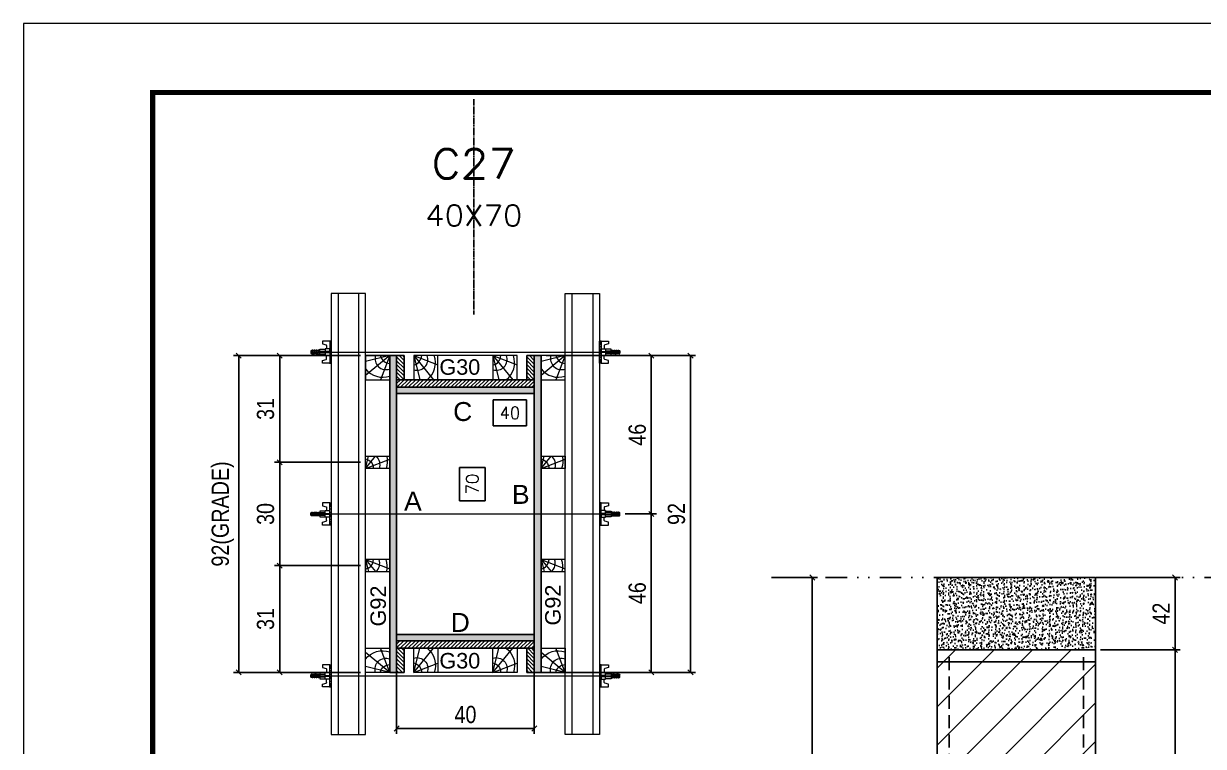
# Model space of a CAD drawing. Extents: x 2949 to 9230, y 1140 to 12527.
# Drawn here: x 4534 to 5220, y 2918 to 3338 of the extents above; entities that cross this region are included whole.
import ezdxf
from ezdxf.enums import TextEntityAlignment as Align

# ---------------------------------------------------------------- set-up
doc = ezdxf.new("R2010")
doc.units = 0
for name, pattern in [('DASHED', [0.75, 0.5, -0.25]), ('DIVIDE2', [0.625, 0.25, -0.125, 0, -0.125, 0, -0.125]), ('HIDDEN', [0.375, 0.25, -0.125])]:
    doc.linetypes.add(name, pattern=pattern)
for name, color, linetype in [('CHAPA', 1, 'Continuous'), ('COTA', 241, 'Continuous'), ('cotas', 4, 'Continuous'), ('MEIO_PONT', 93, 'Continuous'), ('Nível', 160, 'Continuous'), ('Painéis', 200, 'Continuous'), ('SARR_2.2x7', 40, 'Continuous'), ('SARRAFO', 251, 'Continuous'), ('Sarrafo de Pressão', 42, 'HIDDEN'), ('Texto de Titulo', 7, 'Continuous'), ('Texto Qtd Sarr', 242, 'Continuous'), ('TEXTO_GERAL', 7, 'Continuous')]:
    doc.layers.add(name, color=color, linetype=linetype)
for name, color, linetype, lineweight in [('Folhas', 255, 'Continuous', 9), ('Hachura', 251, 'Continuous', 9), ('Madeira', 126, 'Continuous', 18), ('Perfil Metálico', 224, 'Continuous', 18), ('SARRAFO DE PRESSAO', 251, 'DASHED', 9), ('Texto Seção', 7, 'Continuous', 15)]:
    doc.layers.add(name, color=color, linetype=linetype, lineweight=lineweight)
doc.styles.add('ARIAL', font='arial.ttf')
doc.styles.add('COTA TECNICA', font='techl___.ttf', dxfattribs={"height": 10})
doc.styles.add('COTA TECNICA 2X', font='techl___.ttf', dxfattribs={"height": 10})
doc.styles.add('ROMANS', font='romans.shx')
doc.styles.add('SANSSERIF', font='sas_____.pfb')
doc.dimstyles.new('PAINEL', dxfattribs={"dimtxt": 10, "dimasz": 3, "dimexe": 3, "dimexo": 3, "dimgap": 3, "dimtad": 1, "dimdec": 1, "dimzin": 12, "dimdsep": 46, "dimtxsty": 'COTA TECNICA', "dimblk1": 'OBLIQUE', "dimblk2": 'OBLIQUE', "dimsah": 1, "dimcen": 0.9, "dimclrd": 4, "dimclre": 4, "dimclrt": 240, "dimadec": 1, "dimazin": 3, "dimtfac": 1, "dimtdec": 1, "dimtmove": 0, "dimatfit": 3, "dimfxl": 1, "dimtolj": 1, "dimtzin": 12, "dimarcsym": 0})
doc.dimstyles.new('SECAO PILAR', dxfattribs={"dimtxt": 10, "dimasz": 3, "dimexe": 3, "dimexo": 3, "dimgap": 3, "dimtad": 1, "dimdec": 1, "dimlfac": 0.5, "dimzin": 12, "dimdsep": 46, "dimtxsty": 'COTA TECNICA 2X', "dimblk1": 'OBLIQUE', "dimblk2": 'OBLIQUE', "dimsah": 1, "dimcen": 0.9, "dimclrd": 256, "dimclre": 256, "dimclrt": 256, "dimadec": 1, "dimazin": 3, "dimtfac": 1, "dimtdec": 1, "dimtmove": 0, "dimatfit": 3, "dimfxl": 1, "dimtolj": 1, "dimtzin": 12, "dimarcsym": 0})
doc.dimstyles.new('SECÇÃO 2', dxfattribs={"dimtxt": 7, "dimasz": 6, "dimexe": 0.18, "dimexo": 2, "dimgap": -4, "dimtad": 3, "dimdec": 1, "dimlfac": 0.5, "dimzin": 12, "dimdsep": 46, "dimtxsty": 'ROMANS', "dimblk": 'ARCHTICK', "dimcen": 0.09, "dimse1": 1, "dimse2": 1, "dimsd1": 1, "dimsd2": 1, "dimclrd": 180, "dimclre": 5, "dimclrt": 1, "dimadec": 0, "dimazin": 3, "dimtfac": 1, "dimtdec": 1, "dimtofl": 0, "dimtmove": 0, "dimatfit": 3, "dimldrblk": 'ARCHTICK', "dimfxl": 1, "dimtolj": 1, "dimtzin": 0, "dimarcsym": 0})

# ---------------------------------------------------------------- blocks, each defined once
blk = doc.blocks.new('9999999999')
at = {"layer": 'Folhas'}
blk.add_lwpolyline([(98138.98, 34190.21), (99623.98, 34190.21), (99623.98, 35240.21), (98138.98, 35240.21)], close=True, dxfattribs=at)
at = {"layer": 'Folhas', "color": 30, "const_width": 3}
blk.add_lwpolyline([(98213.98, 34230.21), (99583.98, 34230.21), (99583.98, 35200.21), (98213.98, 35200.21)], close=True, dxfattribs=at)
blk = doc.blocks.new('*D1670')
at = {"layer": 'COTA', "color": 180, "lineweight": -2, "transparency": 16777216}
for p, q in [((4802.34, 3080.35), (4787.34, 3080.35)), ((4787.34, 3080.35), (4787.34, 3061.01)), ((4802.34, 3061.01), (4802.34, 3080.35)), ((4787.34, 3061.01), (4802.34, 3061.01))]:
    blk.add_line(p, q, dxfattribs=at)
at = {"layer": 'Defpoints', "color": 0, "transparency": 16777216}
for p in [(4750.83, 3123.31), (4750.83, 2983.31), (4806.34, 2983.31)]:
    blk.add_point(p, dxfattribs=at)
at = {"layer": 'COTA', "color": 1, "transparency": 16777216, "insert": (4794.84, 3070.68), "char_height": 7, "attachment_point": 5, "rotation": 90, "style": 'ROMANS'}
blk.add_mtext('\\A1;70', dxfattribs=at)
blk = doc.blocks.new('_ArchTick')
at = {"color": 0, "linetype": 'ByBlock', "const_width": 0.15}
blk.add_lwpolyline([(-0.5, -0.5), (0.5, 0.5)], dxfattribs=at)
blk = doc.blocks.new('_Oblique')
at = {"color": 0, "linetype": 'ByBlock', "lineweight": -2}
blk.add_line((-0.5, -0.5), (0.5, 0.5), dxfattribs=at)
blk = doc.blocks.new('*D1671')
at = {"layer": 'COTA', "lineweight": -2, "transparency": 16777216}
for p, q in [((4837.83, 3145.31), (4924.6, 3145.31)), ((4921.6, 3145.31), (4921.6, 2961.31)), ((4837.83, 2961.31), (4924.6, 2961.31))]:
    blk.add_line(p, q, dxfattribs=at)
at = {"layer": 'Defpoints', "color": 0, "transparency": 16777216}
for p in [(4834.83, 3145.31), (4834.83, 2961.31), (4921.6, 2961.31)]:
    blk.add_point(p, dxfattribs=at)
at = {"layer": 'COTA', "lineweight": -2, "transparency": 16777216, "xscale": 3, "yscale": 3, "zscale": 3}
for p, rotation in [((4921.6, 3145.31), 90), ((4921.6, 2961.31), 270)]:
    blk.add_blockref('_Oblique', p, dxfattribs=dict(at, rotation=rotation))
at = {"layer": 'COTA', "transparency": 16777216, "insert": (4913.52, 3053.31), "char_height": 10, "attachment_point": 5, "rotation": 90, "style": 'COTA TECNICA 2X'}
blk.add_mtext('\\A1;92', dxfattribs=at)
blk = doc.blocks.new('*D1672')
at = {"layer": 'COTA', "lineweight": -2, "transparency": 16777216}
for p, q in [((4871.83, 3145.31), (4901.83, 3145.31)), ((4898.83, 3145.31), (4898.83, 3053.31)), ((4883.63, 3053.31), (4901.83, 3053.31))]:
    blk.add_line(p, q, dxfattribs=at)
at = {"layer": 'Defpoints', "color": 0, "transparency": 16777216}
for p in [(4868.83, 3145.31), (4880.63, 3053.31), (4898.83, 3053.31)]:
    blk.add_point(p, dxfattribs=at)
at = {"layer": 'COTA', "lineweight": -2, "transparency": 16777216, "xscale": 3, "yscale": 3, "zscale": 3}
for p, rotation in [((4898.83, 3145.31), 90), ((4898.83, 3053.31), 270)]:
    blk.add_blockref('_Oblique', p, dxfattribs=dict(at, rotation=rotation))
at = {"layer": 'COTA', "transparency": 16777216, "insert": (4890.73, 3099.31), "char_height": 10, "attachment_point": 5, "rotation": 90, "style": 'COTA TECNICA 2X'}
blk.add_mtext('\\A1;46', dxfattribs=at)
blk = doc.blocks.new('*D1673')
at = {"layer": 'COTA', "lineweight": -2, "transparency": 16777216}
for p, q in [((4883.63, 3053.31), (4901.83, 3053.31)), ((4898.83, 2961.31), (4898.83, 3053.31)), ((4871.83, 2961.31), (4901.83, 2961.31))]:
    blk.add_line(p, q, dxfattribs=at)
at = {"layer": 'Defpoints', "color": 0, "transparency": 16777216}
for p in [(4880.63, 3053.31), (4898.83, 3053.31), (4868.83, 2961.31)]:
    blk.add_point(p, dxfattribs=at)
at = {"layer": 'COTA', "lineweight": -2, "transparency": 16777216, "xscale": 3, "yscale": 3, "zscale": 3}
for p, rotation in [((4898.83, 3053.31), 90), ((4898.83, 2961.31), 270)]:
    blk.add_blockref('_Oblique', p, dxfattribs=dict(at, rotation=rotation))
at = {"layer": 'COTA', "transparency": 16777216, "insert": (4890.73, 3007.31), "char_height": 10, "attachment_point": 5, "rotation": 90, "style": 'COTA TECNICA 2X'}
blk.add_mtext('\\A1;46', dxfattribs=at)
blk = doc.blocks.new('*D1674')
at = {"layer": 'COTA', "color": 180, "lineweight": -2, "transparency": 16777216}
for p, q in [((4826.33, 3119.52), (4807, 3119.52)), ((4807, 3119.52), (4807, 3104.52)), ((4826.33, 3104.52), (4826.33, 3119.52)), ((4807, 3104.52), (4826.33, 3104.52))]:
    blk.add_line(p, q, dxfattribs=at)
at = {"layer": 'Defpoints', "color": 0, "transparency": 16777216}
for p in [(4750.83, 3123.31), (4830.83, 3123.31), (4830.83, 3100.52)]:
    blk.add_point(p, dxfattribs=at)
at = {"layer": 'COTA', "color": 1, "transparency": 16777216, "insert": (4816.66, 3112.02), "char_height": 7, "attachment_point": 5, "style": 'ROMANS'}
blk.add_mtext('\\A1;40', dxfattribs=at)
blk = doc.blocks.new('titulo1')
at = {"layer": 'Defpoints', "color": 252, "linetype": 'HIDDEN', "ltscale": 2}
blk.add_line((0, 0), (0, 125), dxfattribs=at)
at = {"layer": 'Defpoints', "style": 'ROMANS', "oblique": 15}
blk.add_attdef('FOLHA', text='', height=10, dxfattribs=at).set_placement((0, 15.58), align=Align.MIDDLE_CENTER)
at = {"layer": 'Texto Qtd Sarr', "color": 3, "style": 'ROMANS', "oblique": 15}
for tag, height, p in [('TITULO', 17, (0, 71.45)), ('SEÇÃO', 12, (0, 41.55))]:
    blk.add_attdef(tag, text='', height=height, dxfattribs=at).set_placement(p, align=Align.MIDDLE_CENTER)
blk = doc.blocks.new('PONTALETE')
at = {"layer": 'Madeira'}
for q in [(2.71, 7), (7, 5.76), (7, 1.74)]:
    blk.add_line((0, 0), q, dxfattribs=at)
blk.add_lwpolyline([(0, 0), (7, 0), (7, 7), (0, 7)], close=True, dxfattribs=at)
for centre, radius, start, end in [((2.04, 0.06), 6.23, 37.2818, 109.0913), ((1.09, 0.9), 3.19, 343.603, 109.9847), ((-0.21, -0.78), 3.09, 14.6322, 86.0383)]:
    blk.add_arc(centre, radius, start, end, dxfattribs=at)
blk = doc.blocks.new('*D1675')
at = {"layer": 'COTA', "lineweight": -2, "transparency": 16777216}
for p, q in [((4729.83, 3145.31), (4656.05, 3145.31)), ((4659.05, 3145.31), (4659.05, 2961.31)), ((4729.83, 2961.31), (4656.05, 2961.31))]:
    blk.add_line(p, q, dxfattribs=at)
at = {"layer": 'Defpoints', "color": 0, "transparency": 16777216}
for p in [(4732.83, 3145.31), (4659.05, 2961.31), (4732.83, 2961.31)]:
    blk.add_point(p, dxfattribs=at)
at = {"layer": 'COTA', "lineweight": -2, "transparency": 16777216, "xscale": 3, "yscale": 3, "zscale": 3}
for p, rotation in [((4659.05, 3145.31), 90), ((4659.05, 2961.31), 270)]:
    blk.add_blockref('_Oblique', p, dxfattribs=dict(at, rotation=rotation))
at = {"layer": 'COTA', "transparency": 16777216, "insert": (4649.83, 3053.31), "char_height": 10, "attachment_point": 5, "rotation": 90, "style": 'COTA TECNICA 2X'}
blk.add_mtext('\\A1;92(GRADE)', dxfattribs=at)
blk = doc.blocks.new('MEIO PONTALETE')
at = {"layer": 'Madeira'}
for q in [(2.71, 7), (3.5, 2.88), (3.5, 0.87)]:
    blk.add_line((0, 0), q, dxfattribs=at)
blk.add_lwpolyline([(0, 0), (3.5, 0), (3.5, 7), (0, 7)], close=True, dxfattribs=at)
for centre, radius, start, end in [((2.04, 0.06), 6.23, 76.4499, 109.0913), ((1.09, 0.9), 3.19, 40.9063, 109.9847), ((-0.21, -0.78), 3.09, 14.6322, 86.0383)]:
    blk.add_arc(centre, radius, start, end, dxfattribs=at)
blk = doc.blocks.new('*D1676')
at = {"layer": 'COTA', "lineweight": -2, "transparency": 16777216}
for p, q in [((4729.83, 3023.31), (4679.89, 3023.31)), ((4682.89, 3023.31), (4682.89, 2961.31)), ((4729.83, 2961.31), (4679.89, 2961.31))]:
    blk.add_line(p, q, dxfattribs=at)
at = {"layer": 'Defpoints', "color": 0, "transparency": 16777216}
for p in [(4732.83, 3023.31), (4682.89, 2961.31), (4732.83, 2961.31)]:
    blk.add_point(p, dxfattribs=at)
at = {"layer": 'COTA', "lineweight": -2, "transparency": 16777216, "xscale": 3, "yscale": 3, "zscale": 3}
for p, rotation in [((4682.89, 3023.31), 90), ((4682.89, 2961.31), 270)]:
    blk.add_blockref('_Oblique', p, dxfattribs=dict(at, rotation=rotation))
at = {"layer": 'COTA', "transparency": 16777216, "insert": (4674.67, 2992.31), "char_height": 10, "attachment_point": 5, "rotation": 90, "style": 'COTA TECNICA 2X'}
blk.add_mtext('\\A1;31', dxfattribs=at)
blk = doc.blocks.new('C')
at = {"layer": 'Hachura', "color": 0}
for p, q in [((0, 3.22), (0, -3.22)), ((0.45, 3.22), (0, 3.22)), ((0.46, 3.16), (0, 3.16)), ((0.46, 3.05), (0, 3.05)), ((0.46, 2.88), (0, 2.88)), ((0, 2.75), (0, -1.16)), ((0.46, 2.65), (0, 2.65)), ((0.46, 2.23), (0, 2.23)), ((0.46, 1.51), (0, 1.51)), ((0.39, 0.49), (0.17, 0.49)), ((0.45, -3.23), (0.45, 3.22)), ((0.45, 3.22), (2.58, 3.22)), ((1.74, 0.97), (0.45, 0.97)), ((1.45, 0.1), (0.45, 0.1)), ((1.35, 1.94), (1.35, 0.96)), ((2.58, 2.39), (1.47, 2.09)), ((1.74, -0.97), (1.74, 0.97)), ((1.74, 0.97), (1.74, 0.84)), ((1.74, 0.97), (1.74, 0.84)), ((1.74, 0.84), (3.35, 0.84)), ((3.35, 0.45), (1.74, 0.45)), ((2.58, 3.22), (2.58, 2.39)), ((3.32, 0.84), (3.32, -0.84)), ((3.35, 0.84), (3.35, -0.84)), ((3.68, 0.45), (3.35, 0.45)), ((3.84, -0.52), (3.35, 0.45)), ((3.35, 0.06), (3.67, -0.57)), ((3.68, 0.45), (4.16, -0.52)), ((3.72, 0.5), (4.25, -0.57)), ((4.37, -0.55), (3.83, 0.53)), ((4.15, 0.45), (3.93, 0.45)), ((4.42, -0.52), (3.93, 0.45)), ((4.15, 0.45), (4.26, 0.45)), ((4.26, 0.45), (4.74, -0.52)), ((4.3, 0.5), (4.83, -0.57)), ((4.95, -0.55), (4.41, 0.53)), ((4.51, 0.45), (4.84, 0.45)), ((5, -0.52), (4.51, 0.45)), ((4.84, 0.45), (5.32, -0.52)), ((4.88, 0.5), (5.41, -0.57)), ((5.53, -0.55), (4.99, 0.53)), ((5.58, -0.52), (5.09, 0.45)), ((5.42, 0.45), (5.09, 0.45)), ((5.58, -0.52), (5.09, 0.45)), ((5.42, 0.45), (5.74, -0.19)), ((5.46, 0.5), (5.74, -0.07)), ((5.74, 0.19), (5.57, 0.53)), ((5.74, 0.32), (5.68, 0.45)), ((5.68, 0.45), (5.74, 0.45)), ((5.74, 0.45), (5.9, 0.29)), ((5.74, 0.45), (5.74, -0.52)), ((5.9, -0.36), (5.9, 0.29)), ((0.45, 0), (0, 0)), ((0.46, -1.52), (0, -1.52)), ((0.46, -2.23), (0, -2.23)), ((0.46, -2.65), (0, -2.65)), ((0.46, -2.88), (0, -2.88)), ((0.46, -3.05), (0, -3.05)), ((0.46, -3.16), (0, -3.16)), ((0, -3.22), (2.57, -3.22)), ((0.08, -0.48), (0.29, -0.48)), ((0.29, -0.48), (0.4, -0.48)), ((0.45, 0), (0.45, -0.97)), ((0.45, -0.16), (1.45, -0.16)), ((0.45, -0.65), (0.45, -0.32)), ((0.45, -3.23), (0.45, -0.65)), ((0.45, -0.97), (1.74, -0.97)), ((1.35, -1.94), (1.35, -0.97)), ((2.58, -2.39), (1.47, -2.1)), ((3.35, -0.32), (1.74, -0.32)), ((3.35, -0.84), (1.74, -0.84)), ((2.58, -3.23), (2.58, -2.39)), ((3.35, -0.07), (3.58, -0.52)), ((3.35, -0.52), (3.58, -0.52)), ((3.84, -0.52), (4.16, -0.52)), ((4.42, -0.52), (4.74, -0.52)), ((4.63, -0.52), (4.74, -0.52)), ((5, -0.52), (5.32, -0.52)), ((5.58, -0.52), (5.74, -0.52)), ((5.74, -0.52), (5.9, -0.36)), ((5.74, -0.52), (5.74, -0.52))]:
    blk.add_line(p, q, dxfattribs=at)
for centre, radius, start, end in [((1.52, 1.94), 0.161, 104.7436, 180), ((1.44, -0.03), 0.129, 272.695, 87.305), ((3.81, 0.39), 0.143, 25.5688, 154.4312), ((4.39, 0.39), 0.143, 25.5688, 154.4312), ((4.97, 0.39), 0.143, 25.5688, 154.4312), ((5.55, 0.39), 0.143, 25.5688, 154.4312), ((0.17, -0.37), 0.174, 221.744, 317.8592), ((1.52, -1.94), 0.161, 180, 255.2564), ((3.71, -0.4), 0.174, 222.1408, 318.256), ((4.29, -0.4), 0.174, 222.1408, 318.256), ((4.87, -0.4), 0.174, 222.1408, 318.256), ((5.45, -0.4), 0.174, 222.1408, 318.256), ((5.61, -0.4), 0.174, 317.8592, 318.256)]:
    blk.add_arc(centre, radius, start, end, dxfattribs=at)
blk = doc.blocks.new('*D1677')
at = {"layer": 'COTA', "lineweight": -2, "transparency": 16777216}
for p, q in [((4729.83, 3145.31), (4679.89, 3145.31)), ((4682.89, 3145.31), (4682.89, 3083.31)), ((4729.83, 3083.31), (4679.89, 3083.31))]:
    blk.add_line(p, q, dxfattribs=at)
at = {"layer": 'Defpoints', "color": 0, "transparency": 16777216}
for p in [(4732.83, 3145.31), (4682.89, 3083.31), (4732.83, 3083.31)]:
    blk.add_point(p, dxfattribs=at)
at = {"layer": 'COTA', "lineweight": -2, "transparency": 16777216, "xscale": 3, "yscale": 3, "zscale": 3}
for p, rotation in [((4682.89, 3145.31), 90), ((4682.89, 3083.31), 270)]:
    blk.add_blockref('_Oblique', p, dxfattribs=dict(at, rotation=rotation))
at = {"layer": 'COTA', "transparency": 16777216, "insert": (4674.67, 3114.31), "char_height": 10, "attachment_point": 5, "rotation": 90, "style": 'COTA TECNICA 2X'}
blk.add_mtext('\\A1;31', dxfattribs=at)
blk = doc.blocks.new('*D1678')
at = {"layer": 'COTA', "lineweight": -2, "transparency": 16777216}
for p, q in [((4729.83, 3083.31), (4679.89, 3083.31)), ((4682.89, 3083.31), (4682.89, 3023.31)), ((4729.83, 3023.31), (4679.89, 3023.31))]:
    blk.add_line(p, q, dxfattribs=at)
at = {"layer": 'Defpoints', "color": 0, "transparency": 16777216}
for p in [(4732.83, 3083.31), (4682.89, 3023.31), (4732.83, 3023.31)]:
    blk.add_point(p, dxfattribs=at)
at = {"layer": 'COTA', "lineweight": -2, "transparency": 16777216, "xscale": 3, "yscale": 3, "zscale": 3}
for p, rotation in [((4682.89, 3083.31), 90), ((4682.89, 3023.31), 270)]:
    blk.add_blockref('_Oblique', p, dxfattribs=dict(at, rotation=rotation))
at = {"layer": 'COTA', "transparency": 16777216, "insert": (4674.67, 3053.31), "char_height": 10, "attachment_point": 5, "rotation": 90, "style": 'COTA TECNICA 2X'}
blk.add_mtext('\\A1;30', dxfattribs=at)
blk = doc.blocks.new('*D2189')
at = {"layer": 'COTA', "lineweight": -2, "transparency": 16777216}
for p, q in [((4750.83, 2976.71), (4750.83, 2925.67)), ((4830.83, 2976.71), (4830.83, 2925.67)), ((4750.83, 2928.67), (4830.83, 2928.67))]:
    blk.add_line(p, q, dxfattribs=at)
at = {"layer": 'Defpoints', "color": 0, "transparency": 16777216}
for p in [(4750.83, 2979.71), (4830.83, 2979.71), (4830.83, 2928.67)]:
    blk.add_point(p, dxfattribs=at)
at = {"layer": 'COTA', "lineweight": -2, "transparency": 16777216, "xscale": 3, "yscale": 3, "zscale": 3, "rotation": 180}
blk.add_blockref('_Oblique', (4750.83, 2928.67), dxfattribs=at)
at = {"layer": 'COTA', "lineweight": -2, "transparency": 16777216, "xscale": 3, "yscale": 3, "zscale": 3}
blk.add_blockref('_Oblique', (4830.83, 2928.67), dxfattribs=at)
at = {"layer": 'COTA', "transparency": 16777216, "insert": (4790.83, 2936.78), "char_height": 10, "attachment_point": 5, "style": 'COTA TECNICA 2X'}
blk.add_mtext('\\A1;40', dxfattribs=at)
blk = doc.blocks.new('*D2191')
at = {"layer": 'cotas', "color": 4, "linetype": 'ByBlock', "lineweight": -2, "transparency": 16777216}
for p, q in [((4971.69, 3016.42), (4995.41, 3016.42)), ((4992.41, 3016.42), (4992.41, 2679.42)), ((4971.69, 2679.42), (4995.41, 2679.42))]:
    blk.add_line(p, q, dxfattribs=at)
at = {"layer": 'Defpoints', "color": 0, "linetype": 'ByBlock', "transparency": 16777216}
for p in [(4968.69, 3016.42), (4968.69, 2679.42), (4992.41, 2679.42)]:
    blk.add_point(p, dxfattribs=at)
at = {"layer": 'cotas', "color": 4, "linetype": 'ByBlock', "lineweight": -2, "transparency": 16777216, "xscale": 3, "yscale": 3, "zscale": 3}
for p, rotation in [((4992.41, 3016.42), 90), ((4992.41, 2679.42), 270)]:
    blk.add_blockref('_Oblique', p, dxfattribs=dict(at, rotation=rotation))
at = {"layer": 'cotas', "color": 240, "linetype": 'ByBlock', "transparency": 16777216, "insert": (4984.19, 2859.64), "char_height": 10, "attachment_point": 5, "rotation": 90, "style": 'COTA TECNICA'}
blk.add_mtext('\\A1;337', dxfattribs=at)
blk = doc.blocks.new('*D1687')
at = {"layer": 'COTA', "color": 4, "linetype": 'ByBlock', "lineweight": -2, "transparency": 16777216}
for p, q in [((5159.99, 2974.42), (5206.22, 2974.42)), ((5203.22, 2974.42), (5203.22, 2803.42)), ((5159.99, 2803.42), (5206.22, 2803.42))]:
    blk.add_line(p, q, dxfattribs=at)
at = {"layer": 'Defpoints', "color": 0, "linetype": 'ByBlock', "transparency": 16777216}
for p in [(5156.99, 2974.42), (5156.99, 2803.42), (5203.22, 2803.42)]:
    blk.add_point(p, dxfattribs=at)
at = {"layer": 'COTA', "color": 4, "linetype": 'ByBlock', "lineweight": -2, "transparency": 16777216, "xscale": 3, "yscale": 3, "zscale": 3}
for p, rotation in [((5203.22, 2974.42), 90), ((5203.22, 2803.42), 270)]:
    blk.add_blockref('_Oblique', p, dxfattribs=dict(at, rotation=rotation))
at = {"layer": 'COTA', "color": 240, "linetype": 'ByBlock', "transparency": 16777216, "insert": (5195.15, 2888.92), "char_height": 10, "attachment_point": 5, "rotation": 90, "style": 'COTA TECNICA'}
blk.add_mtext('\\A1;171', dxfattribs=at)
blk = doc.blocks.new('*D2142')
at = {"layer": 'cotas', "color": 4, "linetype": 'ByBlock', "lineweight": -2, "transparency": 16777216}
for p, q in [((5159.99, 3016.42), (5206.22, 3016.42)), ((5203.22, 3016.42), (5203.22, 2974.42)), ((5159.99, 2974.42), (5206.22, 2974.42))]:
    blk.add_line(p, q, dxfattribs=at)
at = {"layer": 'Defpoints', "color": 0, "linetype": 'ByBlock', "transparency": 16777216}
for p in [(5156.99, 3016.42), (5156.99, 2974.42), (5203.22, 2974.42)]:
    blk.add_point(p, dxfattribs=at)
at = {"layer": 'cotas', "color": 4, "linetype": 'ByBlock', "lineweight": -2, "transparency": 16777216, "xscale": 3, "yscale": 3, "zscale": 3}
for p, rotation in [((5203.22, 3016.42), 90), ((5203.22, 2974.42), 270)]:
    blk.add_blockref('_Oblique', p, dxfattribs=dict(at, rotation=rotation))
at = {"layer": 'cotas', "color": 240, "linetype": 'ByBlock', "transparency": 16777216, "insert": (5195.15, 2995.42), "char_height": 10, "attachment_point": 5, "rotation": 90, "style": 'COTA TECNICA'}
blk.add_mtext('\\A1;42', dxfattribs=at)

msp = doc.modelspace()

# ---------------------------------------------------------------- hatches: boundary and pattern name
at = {"layer": 'COTA', "linetype": 'ByBlock'}
h = msp.add_hatch(dxfattribs=at)
h.set_pattern_fill('AR-CONC', color=256, scale=0.03)
h.set_pattern_definition([(50, (-127656.9665, -22722.4705), (5.46554007, -0.47817257), [0.5715, -6.2865]), (355, (-127656.9665, -22722.4705), (-1.05730264, 5.73170536), [0.4572, -5.02921753]), (100.4514447, (-127656.511, -22722.5104), (4.40823741, 5.25353256), [0.48570026, -5.34270734]), (46.1842, (-127656.9665, -22720.9465), (8.13237123, -1.26126984), [0.85725, -9.42975]), (96.6355576, (-127656.289, -22721.052), (7.122124, 7.42278374), [0.7285507, -8.01406824]), (351.184151, (-127656.9665, -22720.9465), (7.122124, 7.42278374), [0.685799, -7.54379196]), (21, (-127656.2045, -22721.3275), (4.54843174, -3.06795595), [0.5715, -6.2865]), (326, (-127656.2045, -22721.3275), (1.85406085, 5.52563898), [0.4572, -5.0292]), (71.451445, (-127655.8255, -22721.583), (6.40249258, 2.45768307), [0.48570026, -5.34269813]), (37.5, (-127656.9665, -22722.4705), (0.092658098, 2.536651166), [0, -4.96824, 0, -5.1054, 0, -5.04825]), (7.5, (-127656.9665, -22722.4705), (2.004589875, 3.005417245), [0, -2.91084, 0, -4.85394, 0, -1.92405]), (327.5, (-127658.6658, -22722.4705), (4.067717855, -0.17186232), [0, -1.905, 0, -5.9436, 0, -7.8867]), (317.5, (-127659.4278, -22722.4705), (4.44387544, 0.76279473), [0, -2.4765, 0, -3.94716, 0, -5.6007])])
h.paths.add_polyline_path([(5156.99, 3016.42), (5064.99, 3016.42), (5064.99, 2974.42), (5156.99, 2974.42)])
at = {"layer": 'Hachura'}
h = msp.add_hatch(color=256, dxfattribs=at)
h.dxf.hatch_style = 1
h.paths.add_polyline_path([(4750.83, 2961.31), (4746.83, 2961.31), (4746.83, 3145.31), (4750.83, 3145.31)])
h = msp.add_hatch(color=256, dxfattribs=at)
h.dxf.hatch_style = 1
h.paths.add_polyline_path([(4750.83, 2961.31), (4746.83, 2961.31), (4746.83, 3145.31), (4750.83, 3145.31)])
h = msp.add_hatch(dxfattribs=at)
h.set_pattern_fill('ANSI31', color=256, scale=0.5, angle=90, style=0)
h.set_pattern_definition([(135, (-18140.5793, 12269.2637), (-1.12253202, -1.12253202), [])])
h.paths.add_polyline_path([(4750.83, 3131.31), (4755.23, 3131.31), (4755.23, 3145.31), (4750.83, 3145.31)])
h = msp.add_hatch(dxfattribs=at)
h.set_pattern_fill('ANSI31', color=256, scale=0.5, angle=90, style=0)
h.set_pattern_definition([(135, (-18098.5793, 12269.2637), (-1.12253202, -1.12253202), [])])
h.paths.add_polyline_path([(4830.83, 3131.31), (4826.43, 3131.31), (4826.43, 3145.31), (4830.83, 3145.31)])
h = msp.add_hatch(color=256, dxfattribs=at)
h.dxf.hatch_style = 1
h.paths.add_polyline_path([(4830.83, 2961.31), (4834.83, 2961.31), (4834.83, 3145.31), (4830.83, 3145.31)])
h = msp.add_hatch(color=256, dxfattribs=at)
h.dxf.hatch_style = 1
h.paths.add_polyline_path([(4830.83, 2961.31), (4834.83, 2961.31), (4834.83, 3145.31), (4830.83, 3145.31)])
h = msp.add_hatch(dxfattribs=at)
h.set_pattern_fill('ANSI31', color=256, scale=0.5, style=0)
h.set_pattern_definition([(45, (13924.7807, 26056.32), (-1.12253202, 1.12253202), [])])
h.paths.add_polyline_path([(4830.83, 3126.91), (4830.83, 3131.31), (4750.83, 3131.31), (4750.83, 3126.91)])
h = msp.add_hatch(color=256, dxfattribs=at)
h.dxf.hatch_style = 1
h.paths.add_polyline_path([(4750.83, 3126.91), (4750.83, 3123.31), (4830.83, 3123.31), (4830.83, 3126.91)])
h = msp.add_hatch(color=256, dxfattribs=at)
h.dxf.hatch_style = 1
h.paths.add_polyline_path([(4750.83, 3126.91), (4750.83, 3123.31), (4830.83, 3123.31), (4830.83, 3126.91)])
h = msp.add_hatch(color=256, dxfattribs=at)
h.dxf.hatch_style = 1
h.paths.add_polyline_path([(4750.83, 2983.31), (4750.83, 2979.71), (4830.83, 2979.71), (4830.83, 2983.31)])
h = msp.add_hatch(color=256, dxfattribs=at)
h.dxf.hatch_style = 1
h.paths.add_polyline_path([(4750.83, 2983.31), (4750.83, 2979.71), (4830.83, 2979.71), (4830.83, 2983.31)])
h = msp.add_hatch(dxfattribs=at)
h.set_pattern_fill('ANSI31', color=256, scale=0.5, style=0)
h.set_pattern_definition([(45, (13924.7807, 26082.32), (-1.12253202, 1.12253202), [])])
h.paths.add_polyline_path([(4830.83, 2979.71), (4830.83, 2975.31), (4750.83, 2975.31), (4750.83, 2979.71)])
h = msp.add_hatch(dxfattribs=at)
h.set_pattern_fill('ANSI31', color=256, scale=0.5, angle=90, style=0)
h.set_pattern_definition([(135, (-18140.5793, 12464.2637), (-1.12253202, -1.12253202), [])])
h.paths.add_polyline_path([(4750.83, 2975.31), (4755.23, 2975.31), (4755.23, 2961.31), (4750.83, 2961.31)])
h = msp.add_hatch(dxfattribs=at)
h.set_pattern_fill('ANSI31', color=256, scale=0.5, angle=90, style=0)
h.set_pattern_definition([(135, (-18098.5793, 12464.2637), (-1.12253202, -1.12253202), [])])
h.paths.add_polyline_path([(4830.83, 2975.31), (4826.43, 2975.31), (4826.43, 2961.31), (4830.83, 2961.31)])
at = {"layer": 'Hachura', "linetype": 'ByBlock'}
h = msp.add_hatch(dxfattribs=at)
h.set_pattern_fill('ANSI31', color=256, scale=5)
h.set_pattern_definition([(45, (-127656.967, -22713.47), (-11.2253202, 11.2253202), [])])
h.paths.add_polyline_path([(5156.99, 2974.42), (5064.99, 2974.42), (5064.99, 2803.42), (5156.99, 2803.42)])

# ---------------------------------------------------------------- linework, layer by layer
at = {"layer": 'CHAPA'}
for points in [[(4750.83, 2961.31), (4746.83, 2961.31), (4746.83, 3145.31), (4750.83, 3145.31)], [(4750.83, 2961.31), (4746.83, 2961.31), (4746.83, 3145.31), (4750.83, 3145.31)], [(4830.83, 2961.31), (4834.83, 2961.31), (4834.83, 3145.31), (4830.83, 3145.31)], [(4830.83, 2961.31), (4834.83, 2961.31), (4834.83, 3145.31), (4830.83, 3145.31)], [(4750.83, 3126.91), (4750.83, 3123.31), (4830.83, 3123.31), (4830.83, 3126.91)], [(4750.83, 3126.91), (4750.83, 3123.31), (4830.83, 3123.31), (4830.83, 3126.91)], [(4750.83, 2983.31), (4750.83, 2979.71), (4830.83, 2979.71), (4830.83, 2983.31)], [(4750.83, 2983.31), (4750.83, 2979.71), (4830.83, 2979.71), (4830.83, 2983.31)]]:
    msp.add_lwpolyline(points, close=True, dxfattribs=at)
at = {"layer": 'COTA', "linetype": 'ByBlock'}
msp.add_lwpolyline([(5064.99, 2974.42), (5156.99, 2974.42), (5156.99, 3016.42), (5064.99, 3016.42)], close=True, dxfattribs=at)
at = {"layer": 'Hachura'}
for p, q in [((4702.03, 3147.31), (4875.83, 3147.32)), ((4702.03, 3053.31), (4875.83, 3053.3)), ((4702.03, 2959.31), (4875.83, 2959.3))]:
    msp.add_line(p, q, dxfattribs=at)
at = {"layer": 'Madeira'}
for points in [[(4746.83, 2961.31), (4732.83, 2961.31), (4732.83, 3145.31), (4746.83, 3145.31)], [(4760.83, 3145.31), (4760.83, 3131.31), (4820.83, 3131.31), (4820.83, 3145.31)], [(4834.83, 2961.31), (4848.83, 2961.31), (4848.83, 3145.31), (4834.83, 3145.31)], [(4760.83, 2961.31), (4760.83, 2975.31), (4820.83, 2975.31), (4820.83, 2961.31)]]:
    msp.add_lwpolyline(points, close=True, dxfattribs=at)
at = {"layer": 'Nível', "color": 4, "linetype": 'DIVIDE2', "ltscale": 50}
msp.add_line((4968.69, 3016.42), (5979.03, 3016.42), dxfattribs=at)
at = {"layer": 'Painéis'}
for points in [[(4830.83, 3123.31), (4750.83, 3123.31), (4750.83, 2983.31), (4830.83, 2983.31)], [(5064.99, 2803.42), (5156.99, 2803.42), (5156.99, 2974.42), (5064.99, 2974.42)]]:
    msp.add_lwpolyline(points, close=True, dxfattribs=at)
at = {"layer": 'Perfil Metálico'}
for points in [[(4712.83, 2925.31), (4732.83, 2925.31), (4732.83, 3181.31), (4712.83, 3181.31)], [(4728.83, 3181.31), (4716.83, 3181.31), (4716.83, 2925.31), (4728.83, 2925.31)], [(4868.83, 2925.31), (4848.83, 2925.31), (4848.83, 3181.31), (4868.83, 3181.31)], [(4852.83, 3181.31), (4864.83, 3181.31), (4864.83, 2925.31), (4852.83, 2925.31)]]:
    msp.add_lwpolyline(points, close=True, dxfattribs=at)
at = {"layer": 'SARR_2.2x7'}
msp.add_line((5064.99, 2967.42), (5156.99, 2967.42), dxfattribs=at)
at = {"layer": 'SARRAFO'}
for points in [[(4755.23, 3145.31), (4755.23, 3131.31), (4750.83, 3131.31), (4750.83, 3145.31)], [(4826.43, 3145.31), (4826.43, 3131.31), (4830.83, 3131.31), (4830.83, 3145.31)], [(4750.83, 3131.31), (4830.83, 3131.31), (4830.83, 3126.91), (4750.83, 3126.91)], [(4750.83, 2975.31), (4830.83, 2975.31), (4830.83, 2979.71), (4750.83, 2979.71)], [(4755.23, 2961.31), (4755.23, 2975.31), (4750.83, 2975.31), (4750.83, 2961.31)], [(4826.43, 2961.31), (4826.43, 2975.31), (4830.83, 2975.31), (4830.83, 2961.31)]]:
    msp.add_lwpolyline(points, close=True, dxfattribs=at)
at = {"layer": 'Sarrafo de Pressão', "ltscale": 30}
for p, q in [((5071.99, 2681.42), (5071.99, 2974.42)), ((5149.99, 2681.42), (5149.99, 2974.42)), ((5149.99, 2974.42), (5156.99, 2974.42))]:
    msp.add_line(p, q, dxfattribs=at)

# ---------------------------------------------------------------- block references
at = {"layer": 'Hachura', "linetype": 'Continuous', "yscale": 2, "zscale": 2, "rotation": 180}
for p, xscale in [((4712.83, 3147.31), 2), ((4868.83, 3147.31), -2)]:
    msp.add_blockref('C', p, dxfattribs=dict(at, xscale=xscale))
at = {"layer": 'Hachura', "linetype": 'Continuous', "yscale": 2, "zscale": 2}
for p, xscale in [((4712.83, 3053.31), -2), ((4868.83, 3053.31), 2), ((4712.83, 2959.31), -2), ((4868.83, 2959.31), 2)]:
    msp.add_blockref('C', p, dxfattribs=dict(at, xscale=xscale))
at = {"layer": 'MEIO_PONT'}
for name, p, xscale, yscale, zscale, rotation in [('PONTALETE', (4746.83, 3145.31), 2, 2, 2, 180), ('PONTALETE', (4760.83, 3145.31), 2, 2, 2, 270), ('PONTALETE', (4806.83, 3145.31), 2, 2, 2, 270), ('PONTALETE', (4848.83, 3145.31), 2, 2, 2, 180), ('MEIO PONTALETE', (4732.83, 3079.81), -1.999999997962732, 1.999999997962732, 1.999999997962732, 270), ('MEIO PONTALETE', (4834.83, 3079.81), -1.999999997962732, 1.999999997962732, 1.999999997962732, 270), ('MEIO PONTALETE', (4732.83, 3026.81), 1.999999997962732, 1.999999997962732, 1.999999997962732, 270), ('MEIO PONTALETE', (4834.83, 3026.81), 1.999999997962732, 1.999999997962732, 1.999999997962732, 270), ('PONTALETE', (4760.83, 2961.31), -2, 2, 2, 270), ('PONTALETE', (4806.83, 2961.31), -2, 2, 2, 270)]:
    msp.add_blockref(name, p, dxfattribs=dict(at, xscale=xscale, yscale=yscale, zscale=zscale, rotation=rotation))
at = {"layer": 'MEIO_PONT', "xscale": -2, "yscale": 2, "zscale": 2}
for p in [(4746.83, 2961.31), (4848.83, 2961.31)]:
    msp.add_blockref('PONTALETE', p, dxfattribs=at)
at = {"layer": 'SARRAFO DE PRESSAO', "color": 6, "linetype": 'ByBlock'}
msp.add_blockref('9999999999', (-93604.94, -31902.07), dxfattribs=at)
at = {"layer": 'Texto Seção'}
ref = msp.add_blockref('titulo1', (4795.67, 3169.19), dxfattribs=at)
ref.add_attrib('TITULO', 'C27', dxfattribs={"layer": 'Texto de Titulo', "color": 7, "height": 17, "style": 'ROMANS', "width": 1.1}).set_placement((4795.67, 3256.69), align=Align.MIDDLE_CENTER)
ref.add_attrib('SEÇÃO', '40X70', dxfattribs={"layer": 'Texto de Titulo', "color": 7, "height": 12, "style": 'ROMANS', "width": 1.1}).set_placement((4795.67, 3226.69), align=Align.MIDDLE_CENTER)

# ---------------------------------------------------------------- texts
at = {"layer": 'TEXTO_GERAL', "style": 'ARIAL'}
for s, p in [('C', (4789.24, 3112.81)), ('A', (4760.29, 3060.76)), ('B', (4823, 3064.67)), ('D', (4787.83, 2990.31))]:
    msp.add_text(s, height=11, dxfattribs=at).set_placement(p, align=Align.MIDDLE_CENTER)
at = {"layer": 'TEXTO_GERAL', "color": 0, "linetype": 'Continuous', "style": 'SANSSERIF'}
for p in [(4740.1, 2987.98), (4841.66, 2988.52)]:
    msp.add_text('G92', height=9, rotation=90, dxfattribs=at).set_placement(p, align=Align.MIDDLE_LEFT)
at = {"layer": 'TEXTO_GERAL', "color": 0, "linetype": 'Continuous', "char_height": 9, "width": 285.3299, "style": 'SANSSERIF'}
for insert, attachment_point in [((4775.68, 3143.17), 1), ((4775.68, 2963.45), 7)]:
    msp.add_mtext('G30', dxfattribs=dict(at, insert=insert, attachment_point=attachment_point))

# ---------------------------------------------------------------- dimensions: what is measured, and where the dimension line sits
at = {"layer": 'COTA'}
dim = msp.add_linear_dim(base=(4659.05, 2961.31), p1=(4732.83, 3145.31), p2=(4732.83, 2961.31), angle=270, text='<>(GRADE)', dimstyle='SECAO PILAR', dxfattribs=at)
dim.commit()
dim.dimension.update_dxf_attribs({"geometry": '*D1675', "text_midpoint": (4649.83, 3053.31)})
for base, p1, p2, angle, picture, middle in [((4682.89, 3083.31), (4732.83, 3145.31), (4732.83, 3083.31), 270, '*D1677', (4674.67, 3114.31)), ((4921.6, 2961.31), (4834.83, 3145.31), (4834.83, 2961.31), 270, '*D1671', (4913.52, 3053.31)), ((4898.83, 3053.31), (4868.83, 3145.31), (4880.63, 3053.31), 270, '*D1672', (4890.73, 3099.31)), ((4682.89, 3023.31), (4732.83, 3083.31), (4732.83, 3023.31), 270, '*D1678', (4674.67, 3053.31)), ((4898.83, 3053.31), (4868.83, 2961.31), (4880.63, 3053.31), 90, '*D1673', (4890.73, 3007.31)), ((4682.89, 2961.31), (4732.83, 3023.31), (4732.83, 2961.31), 270, '*D1676', (4674.67, 2992.31))]:
    dim = msp.add_linear_dim(base=base, p1=p1, p2=p2, angle=angle, dimstyle='SECAO PILAR', dxfattribs=at)
    dim.commit()
    dim.dimension.update_dxf_attribs({"geometry": picture, "text_midpoint": middle})
dim = msp.add_linear_dim(base=(4806.34, 2983.31), p1=(4750.83, 3123.31), p2=(4750.83, 2983.31), angle=270, dimstyle='SECÇÃO 2', dxfattribs=at)
dim.commit()
dim.dimension.update_dxf_attribs({"geometry": '*D1670', "text_midpoint": (4806.34, 3070.68), "dimtype": 160})
dim = msp.add_linear_dim(base=(4830.83, 3100.52), p1=(4750.83, 3123.31), p2=(4830.83, 3123.31), dimstyle='SECÇÃO 2', dxfattribs=at)
dim.commit()
dim.dimension.update_dxf_attribs({"geometry": '*D1674', "text_midpoint": (4816.66, 3100.52), "dimtype": 160})
dim = msp.add_linear_dim(base=(4830.83, 2928.67), p1=(4750.83, 2979.71), p2=(4830.83, 2979.71), dimstyle='SECAO PILAR', dxfattribs=at)
dim.commit()
dim.dimension.update_dxf_attribs({"geometry": '*D2189', "text_midpoint": (4790.83, 2936.78)})
at = {"layer": 'COTA', "linetype": 'ByBlock'}
dim = msp.add_linear_dim(base=(5203.22, 2803.42), p1=(5156.99, 2974.42), p2=(5156.99, 2803.42), angle=90, dimstyle='PAINEL', dxfattribs=at)
dim.commit()
dim.dimension.update_dxf_attribs({"geometry": '*D1687', "text_midpoint": (5195.15, 2888.92)})
at = {"layer": 'cotas', "linetype": 'ByBlock'}
dim = msp.add_linear_dim(base=(4992.41, 2679.42), p1=(4968.69, 3016.42), p2=(4968.69, 2679.42), angle=90, dimstyle='PAINEL', dxfattribs=at)
dim.commit()
dim.dimension.update_dxf_attribs({"geometry": '*D2191', "text_midpoint": (4992.41, 2859.64), "dimtype": 160})
dim = msp.add_linear_dim(base=(5203.22, 2974.42), p1=(5156.99, 3016.42), p2=(5156.99, 2974.42), angle=90, dimstyle='PAINEL', dxfattribs=at)
dim.commit()
dim.dimension.update_dxf_attribs({"geometry": '*D2142', "text_midpoint": (5195.15, 2995.42)})

doc.saveas('drawing.dxf')
